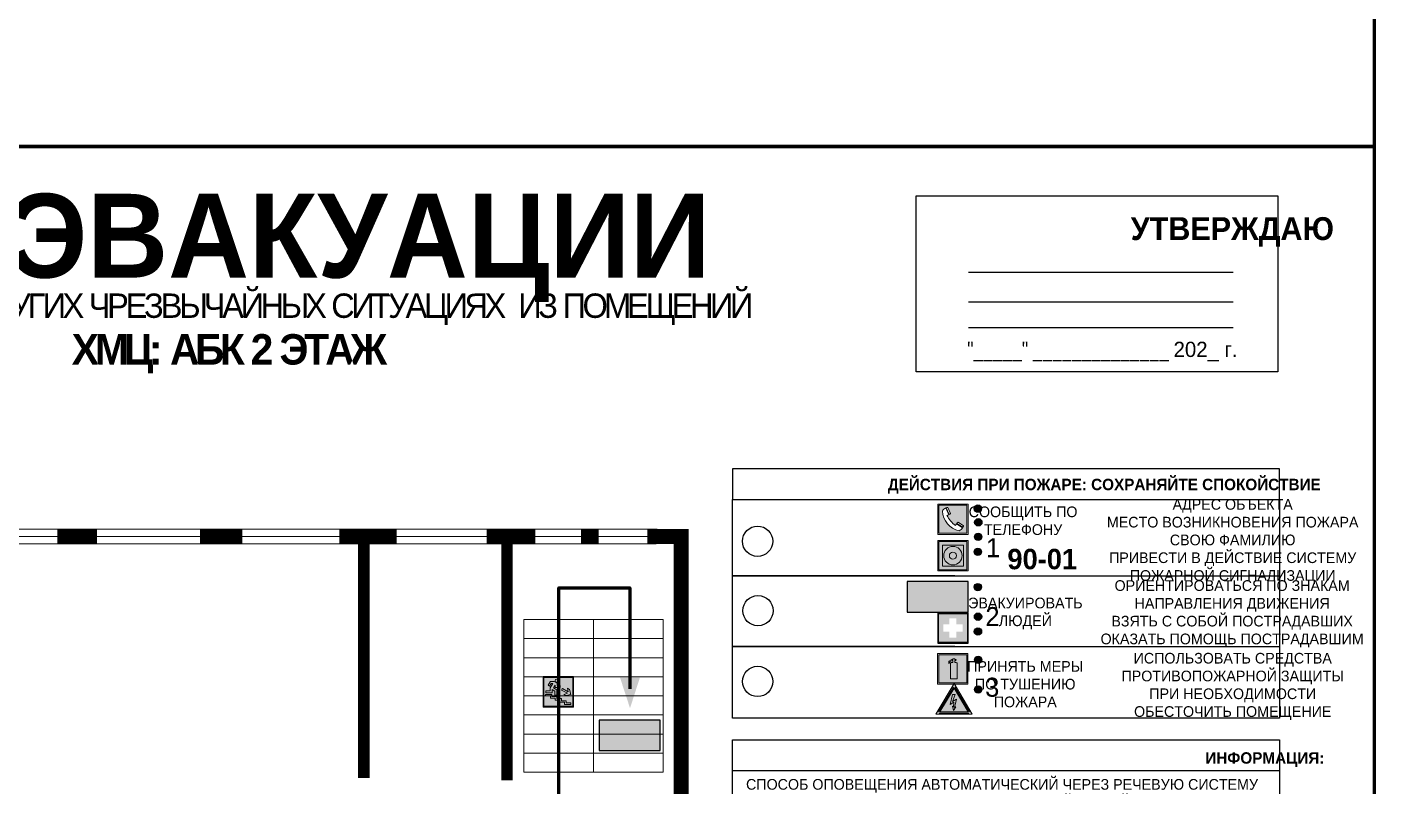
# Model space of a CAD drawing. Header units: millimetres. Extents: x 13114 to 67229, y 22859 to 38520.
# Drawn here: x 27546.3 to 27900.2, y 30332.8 to 30532 of the extents above; entities that cross this region are included whole.
import ezdxf

# ---------------------------------------------------------------- set-up
doc = ezdxf.new("R2010")
doc.units = ezdxf.units.MM
doc.layers.add('План_Штампы', color=7, linetype='Continuous')
doc.styles.add('обычный', font='arial.ttf')

# ---------------------------------------------------------------- blocks, each defined once
blk = doc.blocks.new('A$C3E6D3DDE')
at = {"lineweight": 5}
h = blk.add_hatch(color=40, dxfattribs=at)
h.paths.add_polyline_path([(24.1, 1.45), (16.46, -11.35), (31.74, -11.35)])
h.paths.add_polyline_path([(24.09, -0.46), (30.03, -10.41), (18.14, -10.41)], flags=16)
h.paths.add_polyline_path([(24.54, -3.08), (23.41, -6.02), (25.13, -5.01), (24.33, -8.5), (24.82, -8.27), (23.79, -9.86), (23.4, -8.04), (23.8, -8.43), (24.04, -6.29), (22.39, -7.25), (23.44, -3.08)], flags=0)
h = blk.add_hatch(color=256, dxfattribs=at)
h.paths.add_polyline_path([(24.37, 0.03, 0.567511), (23.82, 0.03), (17.59, -10.4, 0.582454), (17.86, -10.88), (30.32, -10.88, 0.582149), (30.6, -10.4)])
h.paths.add_polyline_path([(24.09, -0.46), (18.14, -10.41), (30.03, -10.41)], flags=16)
h.paths.add_polyline_path([(24.54, -3.08), (23.41, -6.02), (25.13, -5.01), (24.33, -8.5), (24.82, -8.27), (23.79, -9.86), (23.4, -8.04), (23.8, -8.43), (24.04, -6.29), (22.39, -7.25), (23.44, -3.08)], flags=0)
h = blk.add_hatch(color=40, dxfattribs=at)
h.paths.add_polyline_path([(24.09, -0.46), (18.14, -10.41), (30.03, -10.41)])
h.paths.add_polyline_path([(24.82, -8.27), (23.79, -9.86), (23.4, -8.04), (23.8, -8.43), (24.04, -6.29), (22.39, -7.25), (23.44, -3.08), (24.54, -3.08), (23.41, -6.02), (25.13, -5.01), (24.33, -8.5)], flags=16)
at = {"color": 40, "lineweight": 5}
for p, q in [((16.46, -11.35), (24.1, 1.45)), ((24.1, 1.45), (31.74, -11.35))]:
    blk.add_line(p, q, dxfattribs=at)
at = {"lineweight": 5}
for p, q in [((17.59, -10.4), (23.82, 0.03)), ((24.37, 0.03), (30.6, -10.4)), ((18.14, -10.41), (24.09, -0.46)), ((23.44, -3.08), (22.39, -7.25)), ((23.41, -6.02), (24.54, -3.08)), ((25.13, -5.01), (23.41, -6.02)), ((24.54, -3.08), (23.44, -3.08)), ((24.09, -0.46), (30.03, -10.41)), ((24.33, -8.5), (25.13, -5.01)), ((17.86, -10.88), (30.32, -10.88)), ((18.14, -10.41), (30.03, -10.41)), ((22.39, -7.25), (24.04, -6.29)), ((23.8, -8.43), (23.4, -8.04)), ((23.4, -8.04), (23.79, -9.86)), ((23.79, -9.86), (24.82, -8.27)), ((24.04, -6.29), (23.8, -8.43)), ((24.82, -8.27), (24.33, -8.5))]:
    blk.add_line(p, q, dxfattribs=at)
at = {"color": 50, "lineweight": 5}
blk.add_line((31.74, -11.35), (16.46, -11.35), dxfattribs=at)
blk = doc.blocks.new('A$C456E1F9C')
at = {"lineweight": 5}
h = blk.add_hatch(color=242, dxfattribs=at)
h.paths.add_polyline_path([(0.51, -1.47), (0.51, -13.26), (12.29, -13.26), (12.29, -1.47)])
h.paths.add_polyline_path([(5.42, -4.95, -0.254479), (4.78, -5.4), (3.52, -2.53, -0.209735), (4.23, -2.4)], flags=16)
h.paths.add_polyline_path([(8.53, -8.6), (10.87, -10.17), (10.54, -10.76), (8.03, -9.13, -0.192251)], flags=16)
h.paths.add_polyline_path([(4.61, -5.49, 0.005518), (3.87, -5.72, 0.128647), (7.49, -10.01, 0.00809), (7.83, -9.33), (10.47, -10.97, -0.16736), (8.99, -12.25, -0.327862), (1.95, -3.95, -0.166952), (3.36, -2.62)], flags=16)
at = {"color": 242, "lineweight": 5}
for p, q in [((0, -13.77), (0, -0.97)), ((12.8, -0.97), (0, -0.97)), ((4.61, -5.49), (3.36, -2.62)), ((3.52, -2.53), (4.78, -5.4)), ((4.23, -2.4), (5.42, -4.95)), ((12.8, -13.77), (12.8, -0.97)), ((7.83, -9.33), (10.47, -10.97)), ((8.03, -9.13), (10.54, -10.76)), ((10.81, -10.12), (8.53, -8.6)), ((10.54, -10.76), (10.8, -10.3)), ((10.8, -10.3), (10.81, -10.12)), ((0, -13.77), (12.8, -13.77))]:
    blk.add_line(p, q, dxfattribs=at)
blk.add_lwpolyline([(0.51, -1.47), (12.29, -1.47), (12.29, -13.26), (0.51, -13.26)], close=True, dxfattribs=at)
for centre, radius, start, end in [((4.59, -5.34), 2.99, 114.2845, 152.1974), ((11.12, -3.31), 9.19, 183.9915, 256.6009), ((4.02, -3.27), 0.891, 76.3284, 123.7092), ((14.98, -39.1), 35.17, 107.1487, 108.4135), ((4.68, -4.59), 0.824, 276.9621, 334.0723), ((13.86, -0.94), 11.08, 205.5536, 234.8762), ((-13.31, 0.8), 23.44, 332.5487, 334.4027), ((8.94, -9.5), 0.989, 114.4092, 157.9388), ((7.87, -9.46), 3, 291.9291, 329.9329)]:
    blk.add_arc(centre, radius, start, end, dxfattribs=at)
blk = doc.blocks.new('A$C54414219')
at = {"true_color": 0xffffff}
h = blk.add_hatch(color=7, dxfattribs=at)
h.paths.add_polyline_path([(2.39, -9.45), (2.39, -18.3), (11.23, -18.3), (11.23, -9.45)], flags=0)
h.paths.add_polyline_path([(10.71, -13.87, -1), (2.92, -13.87, -1)], flags=0)
h.paths.add_polyline_path([(8.3, -13.87, -1), (5.33, -13.87, -1)], flags=0)
h.paths.add_polyline_path([(0.41, -7.47), (0.41, -20.27), (13.21, -20.27), (13.21, -7.47)])
h.paths.add_polyline_path([(0.92, -19.77), (12.71, -19.77), (12.71, -7.98), (0.92, -7.98)], flags=16)
h.paths.add_polyline_path([(11.23, -9.45), (11.23, -18.3), (2.39, -18.3), (2.39, -9.45)], flags=0)
at = {"lineweight": 5}
h = blk.add_hatch(color=242, dxfattribs=at)
h.paths.add_polyline_path([(12.71, -7.98), (0.92, -7.98), (0.92, -19.77), (12.71, -19.77)])
h.paths.add_polyline_path([(11.23, -18.3), (2.39, -18.3), (2.39, -9.45), (11.23, -9.45)], flags=16)
h.paths.add_polyline_path([(10.71, -13.87, -1), (2.92, -13.87, -1)], flags=0)
h.paths.add_polyline_path([(8.3, -13.87, -1), (5.33, -13.87, -1)], flags=0)
at = {"true_color": 0xffffff}
h = blk.add_hatch(color=7, dxfattribs=at)
h.paths.add_polyline_path([(2.39, -9.45), (2.39, -18.3), (11.23, -18.3), (11.23, -9.45)])
h.paths.add_polyline_path([(10.71, -13.87, -1), (2.92, -13.87, -1)], flags=16)
h.paths.add_polyline_path([(8.3, -13.87, -1), (5.33, -13.87, -1)], flags=0)
at = {"lineweight": 5}
h = blk.add_hatch(color=242, dxfattribs=at)
h.paths.add_polyline_path([(2.92, -13.87, 1), (10.71, -13.87, 1)])
h.paths.add_polyline_path([(8.3, -13.87, -1), (5.33, -13.87, -1)], flags=16)
at = {"color": 242, "lineweight": 5}
for p, q in [((0.41, -20.27), (0.41, -7.47)), ((0.41, -7.47), (13.21, -7.47)), ((0.41, -7.47), (13.21, -7.47)), ((13.21, -20.27), (13.21, -7.47)), ((0.41, -20.27), (13.21, -20.27))]:
    blk.add_line(p, q, dxfattribs=at)
for points in [[(0.92, -7.98), (12.71, -7.98), (12.71, -19.77), (0.92, -19.77)], [(2.39, -9.45), (11.23, -9.45), (11.23, -18.3), (2.39, -18.3)]]:
    blk.add_lwpolyline(points, close=True, dxfattribs=at)
for radius in [3.89, 1.49]:
    blk.add_circle((6.81, -13.87), radius, dxfattribs=at)
blk = doc.blocks.new('A$C32E8229D')
at = {"true_color": 0xffffff}
blk.add_hatch(color=7, dxfattribs=at).paths.add_polyline_path([(0, 0), (0, -8), (16, -8), (16, 0)])
h = blk.add_hatch(color=126)
h.paths.add_polyline_path([(0.2, -0.2), (15.8, -0.2), (15.8, -7.8), (0.2, -7.8)])
h.paths.add_polyline_path([(13.49, -2.05), (12.08, -2.05), (11.37, -2.63, 0.162397), (11.29, -2.84), (11.29, -3.63), (10.35, -3.63), (10.35, -4.05), (11.68, -4.05), (11.68, -3.48), (12.26, -4.28), (11.29, -5.1), (11.29, -6.78), (11.85, -6.78), (11.85, -5.44), (12.8, -4.64), (12.8, -5.94), (14.46, -5.94), (14.46, -5.39), (13.45, -5.39), (13.45, -3.97), (12.46, -2.59), (13.15, -2.59), (13.69, -3.34), (14.18, -3)], flags=16)
h.paths.add_polyline_path([(10.74, -1.82, 1), (11.8, -1.82, 1)], flags=16)
h.paths.add_polyline_path([(9.39, -3.59), (5.99, -3.59), (6.56, -3.03), (5.91, -3.03), (5.1, -3.83), (5.91, -4.64), (6.56, -4.64), (5.99, -4.09), (9.39, -4.09)], flags=16)
h.paths.add_polyline_path([(4.29, -1.08), (1.72, -1.08), (1.72, -6.6), (4.29, -6.6)], flags=16)
at = {"color": 126}
blk.add_lwpolyline([(16, -8), (0, -8), (0, 0), (16, 0)], close=True, dxfattribs=at)
blk = doc.blocks.new('A$C18900ED3')
h = blk.add_hatch(color=126)
h.paths.add_polyline_path([(-0.18, -0.18), (-7.02, -0.18), (-7.02, -7.02), (-0.18, -7.02)])
h.paths.add_polyline_path([(-5.89, -4.46), (-5.89, -2.77), (-4.46, -2.77), (-4.46, -1.31), (-2.77, -1.31), (-2.77, -2.77), (-1.33, -2.77), (-1.33, -4.46), (-2.77, -4.46), (-2.77, -5.89), (-4.46, -5.89), (-4.46, -4.46)], flags=16)
at = {"color": 126}
for p, q in [((-7.2, 0), (-7.2, -7.2)), ((0, 0), (-7.2, 0)), ((0, -7.2), (0, 0)), ((-7.02, -7.02), (-7.02, -0.18)), ((-7.02, -0.18), (-0.18, -0.18)), ((-0.18, -0.18), (-0.18, -7.02)), ((-7.2, -7.2), (0, -7.2)), ((-0.18, -7.02), (-7.02, -7.02))]:
    blk.add_line(p, q, dxfattribs=at)
blk = doc.blocks.new('A$C3AD82952')
at = {"true_color": 0xf5f5ff}
h = blk.add_hatch(color=7, dxfattribs=at)
h.dxf.hatch_style = 1
h.paths.add_polyline_path([(8.21, 8.73, 0.414214), (7.89, 9.05), (7.22, 9.05), (7.22, 9.92), (7.59, 9.92, 1), (7.57, 10.36), (7.22, 10.36), (7.22, 10.6), (6.43, 10.6), (6.43, 10.36), (6.01, 10.36), (4.74, 9.59), (4.74, 8.69), (4.98, 8.73), (4.98, 9.26), (6.12, 9.91), (6.43, 9.91), (6.43, 9.05), (5.76, 9.05, 0.414214), (5.44, 8.73), (5.44, 2.2), (8.21, 2.2)], flags=0)
h.paths.add_polyline_path([(12.8, 12.8), (0, 12.8), (0, 0), (12.8, 0)])
h.paths.add_polyline_path([(0.51, 12.29), (12.29, 12.29), (12.29, 0.51), (0.51, 0.51)], flags=16)
h.paths.add_polyline_path([(4.74, 9.59), (6.01, 10.36), (6.43, 10.36), (6.43, 10.6), (7.22, 10.6), (7.22, 10.36), (7.59, 10.36, -0.94586), (7.59, 9.92), (7.22, 9.92), (7.22, 9.05), (7.89, 9.05, -0.414214), (8.21, 8.73), (8.21, 2.2), (5.44, 2.2), (5.44, 8.73, -0.414214), (5.76, 9.05), (6.43, 9.05), (6.43, 9.91), (6.12, 9.91), (4.98, 9.26), (4.98, 8.73), (4.74, 8.69)], flags=0)
h = blk.add_hatch(color=242)
h.dxf.hatch_style = 1
h.paths.add_polyline_path([(12.29, 12.29), (0.51, 12.29), (0.51, 0.51), (12.29, 0.51)])
h.paths.add_polyline_path([(4.74, 8.69), (4.74, 9.59), (6.01, 10.36), (6.43, 10.36), (6.43, 10.6), (7.22, 10.6), (7.22, 10.36), (7.59, 10.36, -0.94586), (7.59, 9.92), (7.22, 9.92), (7.22, 9.05), (7.89, 9.05, -0.414214), (8.21, 8.73), (8.21, 2.2), (5.44, 2.2), (5.44, 8.73, -0.414214), (5.76, 9.05), (6.43, 9.05), (6.43, 9.91), (6.12, 9.91), (4.98, 9.26), (4.98, 8.73)], flags=16)
h = blk.add_hatch(color=7, dxfattribs=at)
h.dxf.hatch_style = 1
h.paths.add_polyline_path([(8.21, 8.73, 0.414214), (7.89, 9.05), (7.22, 9.05), (7.22, 9.92), (7.59, 9.92, 1), (7.57, 10.36), (7.22, 10.36), (7.22, 10.6), (6.43, 10.6), (6.43, 10.36), (6.01, 10.36), (4.74, 9.59), (4.74, 8.69), (4.98, 8.73), (4.98, 9.26), (6.12, 9.91), (6.43, 9.91), (6.43, 9.05), (5.76, 9.05, 0.414214), (5.44, 8.73), (5.44, 2.2), (8.21, 2.2)])
at = {"color": 242, "lineweight": 5}
for p, q in [((0, 0), (0, 12.8)), ((0, 12.8), (12.8, 12.8)), ((12.8, 0), (12.8, 12.8)), ((6.01, 10.36), (4.74, 9.59)), ((4.74, 9.59), (4.74, 8.69)), ((4.74, 8.69), (4.98, 8.73)), ((4.98, 9.26), (6.12, 9.91)), ((4.98, 8.73), (4.98, 9.26)), ((5.44, 2.2), (5.44, 8.73)), ((5.76, 9.05), (6.43, 9.05)), ((6.01, 10.36), (6.43, 10.36)), ((6.12, 9.91), (6.43, 9.91)), ((7.22, 10.6), (6.43, 10.6)), ((6.43, 10.6), (6.43, 10.36)), ((6.43, 9.91), (6.43, 9.05)), ((7.22, 10.36), (7.22, 10.6)), ((7.59, 10.36), (7.22, 10.36)), ((7.22, 9.05), (7.22, 9.92)), ((7.59, 9.92), (7.22, 9.92)), ((7.89, 9.05), (7.22, 9.05)), ((8.21, 2.2), (8.21, 8.73)), ((0, 0), (12.8, 0)), ((5.44, 2.2), (8.21, 2.2))]:
    blk.add_line(p, q, dxfattribs=at)
blk.add_lwpolyline([(0.51, 12.29), (12.29, 12.29), (12.29, 0.51), (0.51, 0.51)], close=True, dxfattribs=at)
for centre, radius, start, end in [((5.76, 8.73), 0.32, 90, 180), ((7.58, 10.14), 0.223, 273.1875, 86.8125), ((7.89, 8.73), 0.32, 0, 90)]:
    blk.add_arc(centre, radius, start, end, dxfattribs=at)
blk = doc.blocks.new('A$C7B4425F7')
at = {"true_color": 0xffffff}
blk.add_hatch(color=7, dxfattribs=at).paths.add_polyline_path([(0, 0), (-16, 0), (-16, -8), (0, -8)])
h = blk.add_hatch(color=126)
h.paths.add_polyline_path([(-0.2, -0.2), (-15.8, -0.2), (-15.8, -7.8), (-0.2, -7.8)])
h.paths.add_polyline_path([(-11.76, -2.03), (-11.76, -3.66), (-11.17, -3.66, -0.568275), (-11.17, -6.18), (-12.58, -6.18), (-12.58, -2.03)], flags=16)
h.paths.add_polyline_path([(-13.33, -4.12, -0.495768), (-13.59, -6.18), (-15.03, -6.18), (-15.03, -2.03), (-13.59, -2.03, -0.487973)], flags=16)
h.paths.add_polyline_path([(-10.25, -2.03), (-9.48, -2.03), (-9.48, -6.18), (-10.25, -6.18)], flags=16)
h.paths.add_polyline_path([(-13.84, -3.69), (-14.24, -3.69), (-14.24, -3.03), (-13.9, -3.03, -0.692621)], flags=0)
h.paths.add_polyline_path([(-9.15, -2.03), (-8.4, -2.03), (-8.04, -3.07), (-7.68, -2.03), (-6.93, -2.03), (-7.64, -4.1), (-6.93, -6.18), (-7.68, -6.18), (-8.04, -5.14), (-8.4, -6.18), (-9.15, -6.18), (-8.44, -4.1)], flags=16)
h.paths.add_polyline_path([(-11.76, -4.46), (-11.42, -4.46, -0.692621), (-11.36, -5.12), (-11.76, -5.12)], flags=0)
h.paths.add_polyline_path([(-13.9, -5.2), (-14.24, -5.2), (-14.24, -4.55), (-13.84, -4.55, -0.708038)], flags=0)
edge = h.paths.add_edge_path(flags=16)
edge.add_ellipse((-5.51, -4.08), major_axis=(0, 2.05), ratio=0.586184, start_angle=0, end_angle=360)
edge = h.paths.add_edge_path(flags=0)
edge.add_ellipse((-5.51, -4.08), major_axis=(0, 1.14), ratio=0.454828, start_angle=0, end_angle=360)
h.paths.add_polyline_path([(-4.13, -4.96, 0.377264), (-3.48, -4.52, 0.0555), (-3.16, -2.03), (-1.66, -2.03), (-1.66, -4.96), (-0.96, -4.96), (-0.96, -7.01), (-1.75, -7.01), (-1.75, -6.18), (-3.3, -6.18), (-3.3, -7.02), (-4.13, -7.02)], flags=16)
h.paths.add_polyline_path([(-2.73, -2.91), (-2.28, -2.91), (-2.28, -4.96), (-3.05, -4.96, 0.079136)], flags=0)
at = {"color": 126}
blk.add_lwpolyline([(-16, -8), (0, -8), (0, 0), (-16, 0)], close=True, dxfattribs=at)
blk = doc.blocks.new('вниз')
at = {"lineweight": 0, "true_color": 0xffffff}
h = blk.add_hatch(color=7, dxfattribs=at)
h.dxf.hatch_style = 1
h.paths.add_polyline_path([(40994.51, -4472.22), (40986.51, -4472.22), (40986.51, -4480.22), (40994.51, -4480.22)])
h.paths.add_polyline_path([(40994.31, -4472.42), (40994.31, -4480.01), (40986.71, -4480.01), (40986.71, -4472.42)], flags=16)
h.paths.add_polyline_path([(40988.43, -4473.53), (40989.43, -4473.53), (40990.19, -4473.96), (40990.19, -4474.6), (40991, -4474.6), (40991, -4475.06), (40989.73, -4475.06), (40989.73, -4474.46), (40989.3, -4475.18), (40990.17, -4475.7), (40990.17, -4477.11), (40989.63, -4477.11), (40989.63, -4476.01), (40988.94, -4475.59), (40988.94, -4476.46), (40988.94, -4476.46), (40987.47, -4476.46), (40987.26, -4476.46), (40987.26, -4475.92), (40988.4, -4475.92), (40988.4, -4475.2), (40989.1, -4473.99), (40988.66, -4473.99), (40988.24, -4474.7), (40987.86, -4474.47), (40988.41, -4473.56)], flags=0)
h.paths.add_polyline_path([(40990.55, -4473.29, -1), (40989.69, -4473.29, -1)], flags=0)
h.paths.add_polyline_path([(40988.85, -4476.89), (40988.85, -4477.43), (40990.1, -4477.43), (40990.1, -4477.99), (40991.34, -4477.99), (40991.34, -4478.54), (40992.59, -4478.54), (40992.59, -4479.09), (40993.83, -4479.09), (40993.83, -4479.52), (40992.17, -4479.52), (40992.17, -4478.97), (40990.91, -4478.97), (40990.91, -4478.41), (40989.68, -4478.41), (40989.68, -4477.86), (40988.43, -4477.86), (40988.43, -4477.31), (40987.6, -4477.31), (40987.18, -4477.31), (40987.18, -4476.89)], flags=0)
h.paths.add_polyline_path([(40991.61, -4475.33), (40993.12, -4476.2), (40992.9, -4475.27), (40993.48, -4475.6), (40993.83, -4476.88), (40992.56, -4477.22), (40991.97, -4476.88), (40992.9, -4476.61), (40991.38, -4475.74), (40991.58, -4475.39)], flags=0)
h.paths.add_polyline_path([(40990.19, -4473.96), (40989.43, -4473.53), (40988.43, -4473.53), (40988.41, -4473.56), (40987.86, -4474.47), (40988.24, -4474.7), (40988.66, -4473.99), (40989.1, -4473.99), (40988.4, -4475.2), (40988.4, -4475.92), (40987.26, -4475.92), (40987.26, -4476.46), (40987.47, -4476.46), (40988.94, -4476.46), (40988.94, -4476.27), (40988.94, -4475.59), (40989.63, -4476.01), (40989.63, -4477.11), (40990.17, -4477.11), (40990.17, -4475.7), (40989.3, -4475.18), (40989.73, -4474.46), (40989.73, -4475.06), (40991, -4475.06), (40991, -4474.6), (40990.19, -4474.6)], flags=0)
h.paths.add_polyline_path([(40990.55, -4473.29, 1), (40989.69, -4473.29, 1)], flags=0)
h.paths.add_polyline_path([(40991.61, -4475.33), (40991.58, -4475.39), (40991.38, -4475.74), (40992.9, -4476.61), (40991.97, -4476.88), (40992.56, -4477.22), (40993.83, -4476.88), (40993.48, -4475.6), (40992.9, -4475.27), (40993.12, -4476.2)], flags=0)
h.paths.add_polyline_path([(40990.1, -4477.43), (40988.85, -4477.43), (40988.85, -4476.89), (40987.18, -4476.89), (40987.18, -4477.31), (40987.6, -4477.31), (40988.43, -4477.31), (40988.43, -4477.86), (40989.68, -4477.86), (40989.68, -4478.41), (40990.91, -4478.41), (40990.91, -4478.97), (40992.17, -4478.97), (40992.17, -4479.52), (40993.83, -4479.52), (40993.83, -4479.09), (40992.59, -4479.09), (40992.59, -4478.54), (40991.34, -4478.54), (40991.34, -4477.99), (40990.1, -4477.99)], flags=0)
at = {"lineweight": 0}
h = blk.add_hatch(color=126, dxfattribs=at)
h.dxf.hatch_style = 1
h.paths.add_polyline_path([(40994.31, -4472.42), (40986.71, -4472.42), (40986.71, -4480.01), (40994.31, -4480.01)])
h.paths.add_polyline_path([(40988.43, -4473.53), (40989.43, -4473.53), (40990.19, -4473.96), (40990.19, -4474.6), (40991, -4474.6), (40991, -4475.06), (40989.73, -4475.06), (40989.73, -4474.46), (40989.3, -4475.18), (40990.17, -4475.7), (40990.17, -4477.11), (40989.63, -4477.11), (40989.63, -4476.01), (40988.94, -4475.59), (40988.94, -4476.46), (40988.94, -4476.46), (40987.47, -4476.46), (40987.26, -4476.46), (40987.26, -4475.92), (40988.4, -4475.92), (40988.4, -4475.2), (40989.1, -4473.99), (40988.66, -4473.99), (40988.24, -4474.7), (40987.86, -4474.47), (40988.41, -4473.56)], flags=16)
h.paths.add_polyline_path([(40990.55, -4473.29, -1), (40989.69, -4473.29, -1)], flags=16)
h.paths.add_polyline_path([(40988.85, -4476.89), (40988.85, -4477.43), (40990.1, -4477.43), (40990.1, -4477.99), (40991.34, -4477.99), (40991.34, -4478.54), (40992.59, -4478.54), (40992.59, -4479.09), (40993.83, -4479.09), (40993.83, -4479.52), (40992.17, -4479.52), (40992.17, -4478.97), (40990.91, -4478.97), (40990.91, -4478.41), (40989.68, -4478.41), (40989.68, -4477.86), (40988.43, -4477.86), (40988.43, -4477.31), (40987.6, -4477.31), (40987.18, -4477.31), (40987.18, -4476.89)], flags=16)
h.paths.add_polyline_path([(40991.61, -4475.33), (40993.12, -4476.2), (40992.9, -4475.27), (40993.48, -4475.6), (40993.83, -4476.88), (40992.56, -4477.22), (40991.97, -4476.88), (40992.9, -4476.61), (40991.38, -4475.74), (40991.58, -4475.39)], flags=16)
at = {"lineweight": 0, "true_color": 0xffffff}
h = blk.add_hatch(color=7, dxfattribs=at)
h.dxf.hatch_style = 1
h.paths.add_polyline_path([(40989.73, -4474.46), (40989.73, -4475.06), (40991, -4475.06), (40991, -4474.6), (40990.19, -4474.6), (40990.19, -4473.96), (40989.43, -4473.53), (40988.43, -4473.53), (40988.41, -4473.56), (40987.86, -4474.47), (40988.24, -4474.7), (40988.66, -4473.99), (40989.1, -4473.99), (40988.4, -4475.2), (40988.4, -4475.92), (40987.26, -4475.92), (40987.26, -4476.46), (40987.47, -4476.46), (40988.94, -4476.46), (40988.94, -4475.59), (40989.63, -4476.01), (40989.63, -4477.11), (40990.17, -4477.11), (40990.17, -4475.7), (40989.3, -4475.18)])
h.paths.add_polyline_path([(40989.69, -4473.29, 1), (40990.55, -4473.29, 1)])
h.paths.add_polyline_path([(40991.61, -4475.33), (40991.58, -4475.39), (40991.38, -4475.74), (40992.9, -4476.61), (40991.97, -4476.88), (40992.56, -4477.22), (40993.83, -4476.88), (40993.48, -4475.6), (40992.9, -4475.27), (40993.12, -4476.2)])
h.paths.add_polyline_path([(40990.1, -4477.43), (40988.85, -4477.43), (40988.85, -4476.89), (40987.18, -4476.89), (40987.18, -4477.31), (40987.6, -4477.31), (40988.43, -4477.31), (40988.43, -4477.86), (40989.68, -4477.86), (40989.68, -4478.41), (40990.91, -4478.41), (40990.91, -4478.97), (40992.17, -4478.97), (40992.17, -4479.52), (40993.83, -4479.52), (40993.83, -4479.09), (40992.59, -4479.09), (40992.59, -4478.54), (40991.34, -4478.54), (40991.34, -4477.99), (40990.1, -4477.99)])
at = {"color": 126, "lineweight": 0}
for points in [[(40986.51, -4472.22), (40994.51, -4472.22), (40994.51, -4480.22), (40986.51, -4480.22)], [(40986.71, -4472.42), (40994.31, -4472.42), (40994.31, -4480.01), (40986.71, -4480.01)]]:
    blk.add_lwpolyline(points, close=True, dxfattribs=at)
for points in [[(40987.47, -4476.46), (40987.26, -4476.46), (40987.26, -4475.92), (40988.4, -4475.92), (40988.4, -4475.2), (40989.1, -4473.99), (40988.66, -4473.99), (40988.24, -4474.7), (40987.86, -4474.47), (40988.41, -4473.56), (40988.43, -4473.53), (40989.43, -4473.53), (40990.19, -4473.96), (40990.19, -4474.6), (40991, -4474.6), (40991, -4475.06), (40989.73, -4475.06), (40989.73, -4474.46), (40989.3, -4475.18), (40990.17, -4475.7), (40990.17, -4477.11), (40989.63, -4477.11), (40989.63, -4476.01), (40988.94, -4475.59), (40988.94, -4476.46)], [(40987.6, -4477.31), (40987.18, -4477.31), (40987.18, -4476.89), (40988.85, -4476.89), (40988.85, -4477.43), (40990.1, -4477.43), (40990.1, -4477.99), (40991.34, -4477.99), (40991.34, -4478.54), (40992.59, -4478.54), (40992.59, -4479.09), (40993.83, -4479.09), (40993.83, -4479.52), (40992.17, -4479.52), (40992.17, -4478.97), (40990.91, -4478.97), (40990.91, -4478.41), (40989.68, -4478.41), (40989.68, -4477.86), (40988.43, -4477.86), (40988.43, -4477.31), (40987.6, -4477.31)], [(40987.47, -4476.46), (40988.94, -4476.46), (40988.94, -4476.27)], [(40991.58, -4475.39), (40991.38, -4475.74), (40992.9, -4476.61), (40991.97, -4476.88), (40992.56, -4477.22), (40993.83, -4476.88), (40993.48, -4475.6), (40992.9, -4475.27), (40993.12, -4476.2), (40991.61, -4475.33), (40991.58, -4475.39)]]:
    blk.add_lwpolyline(points, dxfattribs=at)
blk.add_circle((40990.12, -4473.29), 0.432, dxfattribs=at)

msp = doc.modelspace()

# ---------------------------------------------------------------- hatches: boundary and pattern name
at = {"lineweight": 0}
h = msp.add_hatch(color=256, dxfattribs=at)
h.dxf.hatch_style = 1
h.paths.add_polyline_path([(27795.17, 30405.57, 1), (27797.1, 30405.57, 1)])
h = msp.add_hatch(color=256, dxfattribs=at)
h.dxf.hatch_style = 1
h.paths.add_polyline_path([(27795.27, 30401.99, 1), (27797.21, 30401.99, 1)])
h = msp.add_hatch(color=256, dxfattribs=at)
h.dxf.hatch_style = 1
h.paths.add_polyline_path([(27795.24, 30398.18, 1), (27797.17, 30398.18, 1)])
h = msp.add_hatch(color=256, dxfattribs=at)
h.dxf.hatch_style = 1
h.paths.add_polyline_path([(27795.15, 30394.25, 1), (27797.08, 30394.25, 1)])
h = msp.add_hatch(color=256, dxfattribs=at)
h.dxf.hatch_style = 1
h.paths.add_polyline_path([(27795.16, 30384.98, 1), (27797.1, 30384.98, 1)])
h = msp.add_hatch(color=256, dxfattribs=at)
h.dxf.hatch_style = 1
h.paths.add_polyline_path([(27795.21, 30377.2, 1), (27797.14, 30377.2, 1)])
h = msp.add_hatch(color=256, dxfattribs=at)
h.dxf.hatch_style = 1
h.paths.add_polyline_path([(27795.2, 30373.3, 1), (27797.13, 30373.3, 1)])
h = msp.add_hatch(color=256, dxfattribs=at)
h.dxf.hatch_style = 1
h.paths.add_polyline_path([(27795.26, 30365.88, 1), (27797.19, 30365.88, 1)])
h = msp.add_hatch(color=256, dxfattribs=at)
h.dxf.hatch_style = 1
h.paths.add_polyline_path([(27795.26, 30358.11, 1), (27797.19, 30358.11, 1)])

# ---------------------------------------------------------------- linework, layer by layer
at = {"color": 1, "lineweight": 100}
for points in [[(27300.23, 30895.65), (27900.23, 30895.65), (27900.23, 30500.65), (27300.23, 30500.65)], [(27300.23, 30500.65), (27900.23, 30500.65), (27900.23, 30105.65), (27300.23, 30105.65)]]:
    msp.add_lwpolyline(points, close=True, dxfattribs=at)
for points in [[(27779.95, 30487.69), (27874.95, 30487.69), (27874.95, 30441.48), (27779.95, 30441.48)], [(27731.63, 30407.93), (27875.39, 30407.93), (27875.39, 30415.98), (27731.63, 30415.98)], [(27731.63, 30407.93), (27875.39, 30407.93), (27875.39, 30350.53), (27731.63, 30350.53)]]:
    msp.add_lwpolyline(points, close=True)
for points in [[(27793.7, 30467.64), (27863.23, 30467.64)], [(27793.7, 30459.88), (27863.23, 30459.88)], [(27793.7, 30453.09), (27863.23, 30453.09)], [(27790.04, 30387.93), (27731.63, 30387.93), (27875.39, 30387.93)], [(27790.04, 30369.36), (27731.63, 30369.36), (27875.39, 30369.36)]]:
    msp.add_lwpolyline(points)
at = {"lineweight": 0}
for points in [[(27409.76, 30400.17), (27711.85, 30400.17)], [(27409.52, 30396.36), (27711.61, 30396.36)], [(27409.95, 30398.26), (27712.04, 30398.26)]]:
    msp.add_lwpolyline(points, dxfattribs=at)
for points, const_width in [([(27554.27, 30398.26), (27564.69, 30398.26)], 4), ([(27591.7, 30398.26), (27602.89, 30398.26)], 4), ([(27628.35, 30398.26), (27643.4, 30398.26)], 4), ([(27634.79, 30398.3), (27634.79, 30334.84)], 3), ([(27667.05, 30398.26), (27679.83, 30398.26)], 4), ([(27672.39, 30334.28), (27672.39, 30398.47)], 3), ([(27691.83, 30398.26), (27696.48, 30398.26)], 4), ([(27709.25, 30398.26), (27718.16, 30398.26), (27718.16, 30309.02)], 4)]:
    msp.add_lwpolyline(points, dxfattribs=dict(at, const_width=const_width))
at = {"color": 126, "lineweight": 100, "true_color": 0x008754}
msp.add_lwpolyline([(27686.04, 30329.15), (27686.04, 30384.8), (27704.71, 30384.8), (27704.71, 30358.29)], dxfattribs=at)
at = {"lineweight": 0}
for points in [[(27676.86, 30371.46), (27695.14, 30371.46), (27695.14, 30376.47), (27676.86, 30376.47)], [(27695.14, 30371.46), (27713.42, 30371.46), (27713.42, 30376.47), (27695.14, 30376.47)], [(27676.86, 30366.44), (27695.14, 30366.44), (27695.14, 30371.46), (27676.86, 30371.46)], [(27695.14, 30366.44), (27713.42, 30366.44), (27713.42, 30371.46), (27695.14, 30371.46)], [(27676.86, 30361.43), (27695.14, 30361.43), (27695.14, 30366.44), (27676.86, 30366.44)], [(27695.14, 30361.43), (27713.42, 30361.43), (27713.42, 30366.44), (27695.14, 30366.44)], [(27676.86, 30356.42), (27695.14, 30356.42), (27695.14, 30361.43), (27676.86, 30361.43)], [(27695.14, 30356.42), (27713.42, 30356.42), (27713.42, 30361.43), (27695.14, 30361.43)], [(27676.86, 30351.41), (27695.14, 30351.41), (27695.14, 30356.42), (27676.86, 30356.42)], [(27695.14, 30351.41), (27713.42, 30351.41), (27713.42, 30356.42), (27695.14, 30356.42)], [(27676.86, 30346.4), (27695.14, 30346.4), (27695.14, 30351.41), (27676.86, 30351.41)], [(27695.14, 30346.4), (27713.42, 30346.4), (27713.42, 30351.41), (27695.14, 30351.41)], [(27676.86, 30341.39), (27695.14, 30341.39), (27695.14, 30346.4), (27676.86, 30346.4)], [(27695.14, 30341.39), (27713.42, 30341.39), (27713.42, 30346.4), (27695.14, 30346.4)], [(27676.86, 30336.38), (27695.14, 30336.38), (27695.14, 30341.39), (27676.86, 30341.39)], [(27695.14, 30336.38), (27713.42, 30336.38), (27713.42, 30341.39), (27695.14, 30341.39)]]:
    msp.add_lwpolyline(points, close=True, dxfattribs=at)
at = {"color": 0}
msp.add_lwpolyline([(27731.63, 30344.87), (27875.39, 30344.87), (27875.39, 30279.42), (27731.63, 30279.42)], close=True, dxfattribs=at)
msp.add_lwpolyline([(27731.63, 30336.82), (27875.39, 30336.82)], dxfattribs=at)
for centre, radius in [((27796.14, 30405.57), 0.966), ((27796.24, 30401.99), 0.966), ((27738.25, 30397.01), 3.98), ((27796.2, 30398.18), 0.966), ((27796.12, 30394.25), 0.966), ((27796.13, 30384.98), 0.966), ((27738.35, 30378.78), 3.98), ((27796.17, 30377.2), 0.966), ((27796.16, 30373.3), 0.966), ((27738.28, 30360.2), 3.98), ((27796.22, 30365.88), 0.966), ((27796.23, 30358.11), 0.966)]:
    msp.add_circle(centre, radius)
at = {"layer": 'План_Штампы', "color": 126, "true_color": 0x008754}
msp.add_solid([(27702.1, 30361.22), (27707.32, 30361.21), (27704.73, 30353.19)], dxfattribs=at)

# ---------------------------------------------------------------- block references
for name, p, xscale, yscale, zscale in [('A$C456E1F9C', (27785.58, 30407.39), 0.625, 0.625, 0.625), ('A$C54414219', (27785.32, 30401.9), 0.625, 0.625, 0.625), ('A$C18900ED3', (27793.58, 30378.26), 1.111111111007631, 1.111111111007631, 1.111111111007631), ('A$C3AD82952', (27785.53, 30359.53), 0.625, 0.625, 0.625), ('A$C3E6D3DDE', (27774.82, 30358.72), 0.625, 0.625, 0.625)]:
    msp.add_blockref(name, p, dxfattribs=dict(xscale=xscale, yscale=yscale, zscale=zscale))
at = {"xscale": -1}
msp.add_blockref('A$C32E8229D', (27793.58, 30386.41), dxfattribs=at)
at = {"color": 126, "true_color": 0x008754}
msp.add_blockref('вниз', (-13304.64, 34833.7), dxfattribs=at)
at = {"layer": 'План_Штампы'}
msp.add_blockref('A$C7B4425F7', (27712.61, 30350.05), dxfattribs=at)

# ---------------------------------------------------------------- texts
at = {"lineweight": 0, "style": 'обычный'}
for s, insert, char_height, width, attachment_point in [('{\\fProxima Nova Rg|b1|i0|c204|p2;ПЛАН ЭВАКУАЦИИ}', (27448.73, 30488.22), 22, 493.8901, 1), ('\\pi-18,l18,t18;{\\fProxima Nova Rg|b1|i0|c204|p2;УТВЕРЖДАЮ\\H1.1997x; }', (27862.99, 30478.22), 6, 126.6484, 5), ('{\\fArial Narrow|b0|i0|c204|p34;"_____" ______________ \\fProxima Nova Rg|b0|i0|c204|p2;202_ г. }', (27828.86, 30446.81), 4, 78.6503, 5), ('{\\fProxima Nova Rg|b1|i0|c204|p2;ДЕЙСТВИЯ ПРИ ПОЖАРЕ: СОХРАНЯЙТЕ СПОКОЙСТВИЕ\\H1.6644x; }', (27829.34, 30411.48), 3, 175.1736, 5), ('{\\fProxima Nova Rg|b0|i0|c204|p2;СООБЩИТЬ ПО \\PТЕЛЕФОНУ}', (27808.01, 30402.38), 2.8, 126.6484, 5), ('\\pi-8.4,l8.4,t8.4;{\\fProxima Nova Rg|b0|i0|c204|p2;АДРЕС ОБЪЕКТА\\PМЕСТО ВОЗНИКНОВЕНИЯ ПОЖАРА \\PСВОЮ ФАМИЛИЮ\\PПРИВЕСТИ В ДЕЙСТВИЕ СИСТЕМУ \\PПОЖАРНОЙ СИГНАЛИЗАЦИИ}', (27863.08, 30396.95), 2.8, 126.6484, 5), ('{\\fProxima Nova Rg|b0|i0|c204|p2;1\\H1.1667x; }', (27800.11, 30395.32), 5, 126.6484, 5), ('{\\fProxima Nova Rg|b1|i0|c204|p2;\\H1.0714x;90-01\\fProxima Nova Rg|b0|i0|c204|p2;\\H0.93331x; \\H1.3449x; }', (27813.05, 30392.3), 5, 126.6484, 5), ('\\pi-8.4,l8.4,t8.4;{\\fProxima Nova Rg|b0|i0|c204|p2;ОРИЕНТИРОВАТЬСЯ ПО ЗНАКАМ \\PНАПРАВЛЕНИЯ ДВИЖЕНИЯ\\PВЗЯТЬ С СОБОЙ ПОСТРАДАВШИХ\\PОКАЗАТЬ ПОМОЩЬ ПОСТРАДАВШИМ}', (27862.94, 30377.97), 2.8, 126.6484, 5), ('{\\fProxima Nova Rg|b0|i0|c204|p2;ЭВАКУИРОВАТЬ \\PЛЮДЕЙ}', (27808.62, 30378.06), 2.8, 126.6484, 5), ('{\\fProxima Nova Rg|b0|i0|c204|p2;2\\H1.1967x; }', (27799.96, 30377.23), 5, 126.6484, 5), ('\\pi-8.4,l8.4,t8.4;{\\fProxima Nova Rg|b0|i0|c204|p2;ИСПОЛЬЗОВАТЬ СРЕДСТВА \\PПРОТИВОПОЖАРНОЙ ЗАЩИТЫ \\PПРИ НЕОБХОДИМОСТИ \\PОБЕСТОЧИТЬ ПОМЕЩЕНИЕ}', (27863.1, 30358.9), 2.8, 126.6484, 5), ('{\\fProxima Nova Rg|b0|i0|c204|p2;ПРИНЯТЬ МЕРЫ \\PПО ТУШЕНИЮ \\PПОЖАРА}', (27808.58, 30359.48), 2.8, 126.6484, 5), ('{\\fProxima Nova Rg|b0|i0|c204|p2;3\\H1.1967x; }', (27799.9, 30358.66), 5, 126.6484, 5), ('{\\fProxima Nova Rg|b1|i0|c204|p2;ИНФОРМАЦИЯ:\\H1.1997x; }', (27871.53, 30339.68), 3, 175.1736, 5), ('{\\fProxima Nova Rg|b0|i0|c204|p2;СПОСОБ ОПОВЕЩЕНИЯ АВТОМАТИЧЕСКИЙ ЧЕРЕЗ РЕЧЕВУЮ СИСТЕМУ ОПОВЕЩЕНИЯ И УПРАВЛЕНИЯ ЭВАКУАЦИЕЙ ЛЮДЕЙ ПРИ ПОЖАРЕ , А ТАК ЖЕ ВРУЧНУЮ, ИСПОЛЬЗУЯ ВНУТРЕННЮЮ ГРОМКУЮ СВЯЗЬ СИСТЕМЫ ТЕХНОЛОГИЧЕСКОГО ОПОВЕЩЕНИЯ.}', (27802.48, 30325.78), 2.8, 137.0334, 5)]:
    msp.add_mtext(s, dxfattribs=dict(at, insert=insert, char_height=char_height, width=width, attachment_point=attachment_point))
at = {"color": 0, "lineweight": 0, "insert": (27598.73, 30462.23), "char_height": 8, "width": 449.2158, "attachment_point": 5, "style": 'обычный'}
msp.add_mtext('{\\fArial Black|b1|i0|c204|p34;\\H2x;\\T0.85;  \\fArial Narrow|b0|i0|c204|p34;\\H0.8x;\\W0.9;\\P\\fProxima Nova Rg|b0|i0|c204|p2;\\H0.5x;\\W1;\\C256;ПРИ ПОЖАРЕ  ИЛИ ДРУГИХ ЧРЕЗВЫЧАЙНЫХ СИТУАЦИЯХ  ИЗ ПОМЕЩЕНИЙ \\fProxima Nova Rg|b1|i0|c204|p2;\\H1.25x;\\PХМЦ: АБК 2 ЭТАЖ }', dxfattribs=at)

doc.saveas('drawing.dxf')
